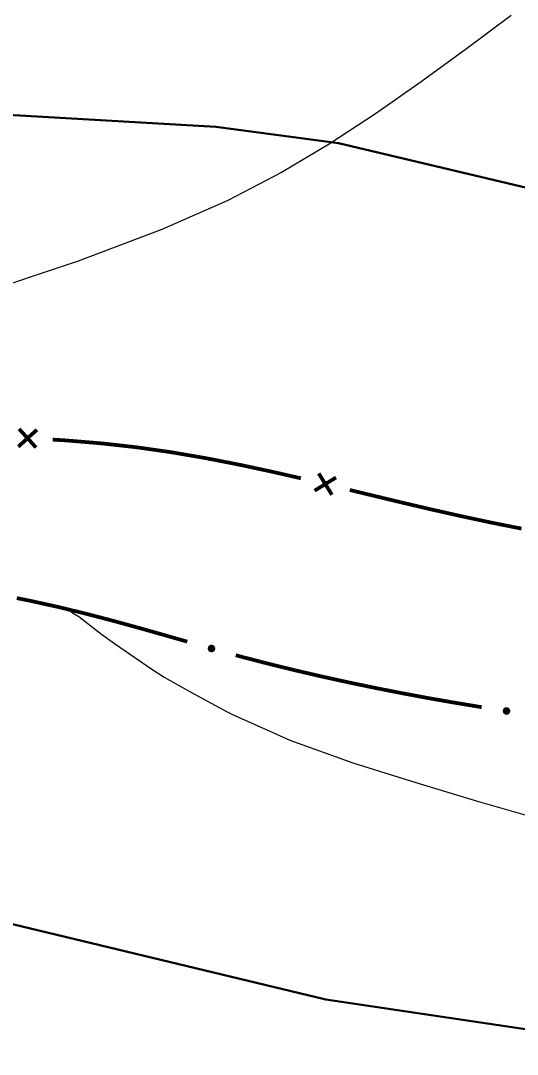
# Model space of a CAD drawing. Header units: inches. Extents: x 36473197 to 36486087, y 3899343 to 3911260.
# Drawn here: x 36483849.3 to 36483928.3, y 3903423.6 to 3903588 of the extents above; entities that cross this region are included whole.
import ezdxf

# ---------------------------------------------------------------- set-up
doc = ezdxf.new("R2010")
doc.units = ezdxf.units.IN
doc.header["$MEASUREMENT"] = 0
doc.layers.get('0').update_dxf_attribs({"lineweight": 0})
doc.layers.get('Defpoints').update_dxf_attribs({"lineweight": 0})
for name, color, linetype, lineweight, true_color in [('保护煤柱', 7, 'Continuous', 0, 0xff0042), ('断层上盘', 1, 'Continuous', 0, 0xff0000), ('断层下盘', 1, 'Continuous', 0, 0xff0000)]:
    doc.layers.add(name, color=color, linetype=linetype, lineweight=lineweight, true_color=true_color)
doc.layers.add('四盘区辅运巷', color=7, linetype='Continuous', lineweight=0)
doc.layers.add('等值线', color=7, linetype='Continuous', lineweight=0)
doc.styles.add('仿宋', font='simfang.ttf')
doc.linetypes.add('保护煤柱', pattern='A,0.0195,-0.001,[6,西北矿业高家堡煤矿2022年采掘接续图(2022.8.14).shx,S=1.015748031496063e-06,R=0,X=0,Y=0],0.0195', length=0.04)
doc.dimstyles.get("Standard").update_dxf_attribs({"dimtxt": 30, "dimasz": 20, "dimexe": 0.18, "dimexo": 0.0625, "dimgap": 0.09, "dimtad": 1, "dimdec": 0, "dimzin": 0, "dimdsep": 46, "dimtxsty": '仿宋', "dimcen": 0.09, "dimclrd": 150, "dimclre": 150, "dimadec": 0, "dimazin": 0, "dimtfac": 1, "dimtdec": 0, "dimtofl": 0, "dimtmove": 0, "dimatfit": 3, "dimfxl": 1, "dimtolj": 1, "dimtzin": 0, "dimlwd": 0, "dimarcsym": 0})

# ---------------------------------------------------------------- blocks, each defined once
blk = doc.blocks.new('lr_block_21_1')
at = {"color": 1, "true_color": 0xff0000, "const_width": 0.6}
for points in [[(125.9882549419999, 20.96335487207398), (126.3807015419006, 20.88598778611049), (126.7731481418014, 20.80862070107833), (127.1655947491527, 20.73125361511484), (127.5580413490534, 20.65388652915135), (127.9503934681416, 20.57606763625517), (128.3409563004971, 20.48969245096669), (128.7315191328526, 20.40331726614386), (129.1220819652081, 20.31694208132103), (129.5126448050141, 20.23056689603254), (129.9032076373696, 20.14419171120971), (130.2937704697251, 20.05781652638689), (130.6843333020806, 19.97144134156406), (131.0748961344361, 19.88506615627557), (131.4654589742422, 19.79869097145274), (131.8560218065977, 19.71231578662992), (132.2465846389532, 19.62594060134143), (132.6368633508682, 19.53834140812978), (133.0255382508039, 19.44383310247213), (133.4142131507397, 19.34932479681447), (133.8028880506754, 19.25481649162248)], [(153.1076301112771, 14.03487662784755), (152.7230553999543, 14.14488705201074), (152.3384806886315, 14.25489747617394), (151.9539059847593, 14.36490790033713), (151.5693312734365, 14.47491832450032), (151.1847565695643, 14.58492874773219), (150.8001818582416, 14.69493917189538), (150.4156071469188, 14.80494959605858), (150.0310324430466, 14.91496002022177), (149.64641726017, 15.02482832269743), (149.2615814954042, 15.13392203254625), (148.8767457455397, 15.24301574239507), (148.4919099807739, 15.35210945224389), (148.1070742160082, 15.46120316255838), (147.7222384661436, 15.5702968724072), (147.3374027013779, 15.67939058225602), (146.9525669366121, 15.78848429210484), (146.5677311867476, 15.89757800241932), (146.1828954219818, 16.00667171226814), (145.7980596572161, 16.11576542211697), (145.4128741770983, 16.22360693989322), (145.027201578021, 16.32970426650718), (144.6415289789438, 16.43580159218982), (144.2558563649654, 16.54189891880378), (143.8701837658882, 16.64799624541774), (143.484511166811, 16.75409357203171), (143.0988385528326, 16.86019089771435), (142.7131659537554, 16.96628822432831), (142.3274933546782, 17.07238555094227), (141.9418207406998, 17.17848287662491), (141.5561481416225, 17.28458020323887), (141.169807612896, 17.3881875355728), (140.7828124240041, 17.48935434827581), (140.3958172351122, 17.59052116191015), (140.0088220462203, 17.69168797554448), (139.6218268573284, 17.7928547882475), (139.2348316684365, 17.89402160188183), (138.8478364795446, 17.99518841458485), (138.4608412906528, 18.09635522821918), (138.0738461017609, 18.19752204092219), (137.686850912869, 18.29868885455653), (137.2998557239771, 18.39985566725954), (136.9122872799635, 18.4987500468269), (136.5236123800278, 18.59325835248455), (136.1349374651909, 18.68776665814221), (135.7462625652552, 18.78227496379986), (135.3575876653194, 18.87678326945752), (134.9689127653837, 18.97129157464951), (134.580237865448, 19.06579988030717), (134.1915629506111, 19.16030818596482), (133.8028880506754, 19.25481649162248)], [(156.6675714701414, 13.02651393599808), (156.6559839770198, 12.94873392628506), (156.6652743965387, 12.87128918431699), (156.6946058347821, 12.79857284016907), (156.7412167489529, 12.73552188649774), (156.8023455962539, 12.6870733150281), (156.8746869787574, 12.65623948629946), (156.9524669870734, 12.64465198945254), (157.0299117267132, 12.6539424136281), (157.1026280671358, 12.68327385187149), (157.1656790226698, 12.72988476511091), (157.2141275927424, 12.79101361194625), (157.244961425662, 12.86335499025881), (157.2565489187837, 12.94113499997184), (157.2472584992647, 13.0185797419399), (157.2179270610213, 13.09129608608782), (157.1713161468506, 13.15434703975916), (157.1101872995496, 13.20279561122879), (157.0378459170461, 13.23362943995744), (156.96006590873, 13.24521693680435), (156.8826211690903, 13.23592651262879), (156.8099048286676, 13.2065950743854), (156.7468538731337, 13.15998416114599), (156.698405303061, 13.09885531431064), (156.6675714701414, 13.02651393599808)], [(160.812693670392, 11.8829817562364), (161.1985621154308, 11.77759891096503), (161.5844305604696, 11.67221606615931), (161.9702990055084, 11.56683322135359), (162.3574508875608, 11.46627404540777), (162.7446681708097, 11.3659606417641), (163.1318854466081, 11.2656472385861), (163.519102729857, 11.16533383540809), (163.9063200056553, 11.06502043223009), (164.2935372814536, 10.96470702905208), (164.6807545647025, 10.86439362587407), (165.0679718405008, 10.76408022269607), (165.4551891237497, 10.66376681951806), (165.8424063995481, 10.56345341587439), (166.2298787459731, 10.46415210934356), (166.6183885112405, 10.36896721692756), (167.0068982765079, 10.2737823240459), (167.3954080417752, 10.1785974316299), (167.783917799592, 10.08341253874823), (168.1724275648594, 9.988227646332234), (168.5609373301268, 9.893042753450572), (168.9494470953941, 9.797857861034572), (169.3379568606615, 9.702672968618572), (169.7264666184783, 9.60748807573691), (170.1149763837457, 9.51230318332091), (170.5038967877626, 9.418840636499226), (170.8935600966215, 9.328494066372514), (171.2832234203815, 9.238147496245801), (171.6728867292404, 9.147800925653428), (172.0625500380993, 9.057454355526716), (172.4522133618593, 8.967107785400003), (172.8418766707182, 8.87676121527329), (173.2315399795771, 8.786414645146579), (173.6212032884359, 8.696068075019866), (174.010866612196, 8.605721504427493), (174.4005299210548, 8.51537493430078), (174.7906714007258, 8.42714732605964), (175.1813716590405, 8.341395883820951), (175.5720719099045, 8.255644441582263), (175.9627721682191, 8.169892999343574), (176.3534724190831, 8.084141557104886), (176.7441726773977, 7.998390114866197), (177.1348729357123, 7.912638672627509), (177.5255731865764, 7.82688723038882), (177.916273444891, 7.741135788150132), (178.3069737032056, 7.655384345911443), (178.6976739540696, 7.569632903672755), (179.0888874679804, 7.486284346785396), (179.4805264174938, 7.404927457217127), (179.8721653521061, 7.323570568114519), (180.2638042867184, 7.24221367854625)], [(199.9295666217804, 3.611983275506645), (199.5348772108555, 3.67694679973647), (199.1401877850294, 3.741910323966295), (198.7454983592033, 3.806873847264796), (198.3508089333773, 3.871837371494621), (197.9561195075512, 3.936800895724446), (197.5614300817251, 4.001764419022948), (197.1667406708002, 4.066727943252772), (196.7720512449741, 4.131691467482597), (196.3773618191481, 4.196654990781099), (195.982672393322, 4.261618515010923), (195.5884063839912, 4.329074999783188), (195.1944011598825, 4.39806690486148), (194.8003959357738, 4.467058810871094), (194.4063907116652, 4.536050716880709), (194.0123854875565, 4.605042622890323), (193.6183802634478, 4.674034528899938), (193.2243750393391, 4.74302643397823), (192.8303698152304, 4.812018339987844), (192.4363645911217, 4.881010245997459), (192.042359367013, 4.950002152007073), (191.6483541429043, 5.018994058016688), (191.2550528198481, 5.091888419818133), (190.8617730587721, 5.164902330841869), (190.4684933051467, 5.237916242796928), (190.0752135440707, 5.310930154751986), (189.6819337829947, 5.383944065775722), (189.2886540293694, 5.456957977730781), (188.8953742682934, 5.529971889685839), (188.5020945072174, 5.602985800709575), (188.1088147461414, 5.675999712664634), (187.715534992516, 5.749013624619693), (187.3224149346352, 5.822863364126533), (186.9299203902483, 5.899986848700792), (186.5374258458614, 5.977110334206372), (186.1449313014746, 6.054233818780631), (185.7524367570877, 6.131357303354889), (185.3599422127008, 6.20848078886047), (184.9674476608634, 6.285604273434728), (184.5749531164765, 6.362727758008987), (184.1824585720897, 6.439851243514568), (183.7899640277028, 6.516974728088826), (183.3974694833159, 6.594098212663084), (183.0052768439054, 6.672715452499688), (182.6136379092932, 6.754072341602296), (182.2219989597797, 6.835429231170565), (181.8303600251675, 6.916786120738834), (181.4387210905552, 6.998143010307103), (181.0470821559429, 7.079499899409711), (180.6554432213306, 7.160856788977981), (180.2638042867184, 7.24221367854625)], [(203.5866715610027, 3.050233731046319), (203.5847245529294, 2.971619424875826), (203.6034562215209, 2.895902025979012), (203.6414964497089, 2.827338617295027), (203.6954982578754, 2.770489649381489), (203.7621146515012, 2.729915572330356), (203.8376952856779, 2.708199977409095), (203.916309595108, 2.706252965610474), (203.9920269921422, 2.724984636064619), (204.0605904012918, 2.763024865183979), (204.1174393743277, 2.817026669159532), (204.1580134481192, 2.883643065579236), (204.1797290444374, 2.95922370441258), (204.1816760525107, 3.037838010583073), (204.1629443839192, 3.113555409479886), (204.1249041557312, 3.182118818163872), (204.0709023475647, 3.23896778607741), (204.004285953939, 3.279541863128543), (203.9287053197622, 3.301257458049804), (203.8500910103321, 3.303204469848424), (203.7743736132979, 3.28447279939428), (203.7058102041483, 3.246432570274919), (203.6489612311125, 3.192430766299367), (203.608387157321, 3.125814369879663), (203.5866715610027, 3.050233731046319)]]:
    blk.add_lwpolyline(points, dxfattribs=at)
blk = doc.blocks.new('lr_block_37')
at = {"color": 1, "true_color": 0xff0000, "const_width": 0.5940594059405941}
for points in [[(114.4120387583971, 18.51807768084109), (113.0579705834389, 19.98957058694214)], [(114.4125512465835, 18.52815732220188), (115.9088831469417, 19.85472538974136)], [(114.4120387583971, 18.51807768037543), (112.9405458495021, 17.16400950355455)], [(114.4125512465835, 18.52815732266754), (115.7391193136573, 17.03182542044669)], [(118.4053376317024, 18.28803874226287), (118.8046162575483, 18.26402688445523), (119.2038948982954, 18.2400150266476), (119.6031735390425, 18.21600316883996), (120.0024521797895, 18.191991310101), (120.4017308205366, 18.16797945229337), (120.800656594336, 18.13905009487644), (121.1992729604244, 18.10580863105133), (121.5978893190622, 18.07256716722623), (121.9965056851506, 18.03932570340112), (122.395122051239, 18.00608423911035), (122.7937384098768, 17.97284277528524), (123.1923547759652, 17.93960131146014), (123.590971134603, 17.90635984716937), (123.9895875006914, 17.87311838380992), (124.3882038593292, 17.83987691998482), (124.7868202254176, 17.80663545569405), (125.185436591506, 17.77339399186894), (125.5840529501438, 17.74015252804384), (125.9826693162322, 17.70691106375307), (126.3808176368475, 17.66886725928634), (126.778351187706, 17.62451548408717), (127.1758847385645, 17.58016370981932), (127.5734182745218, 17.53581193555146), (127.9709518253803, 17.49146016128361), (128.3684853762388, 17.44710838608444), (128.7660189121962, 17.40275661181659), (129.1635524630547, 17.35840483754873), (129.5610860139132, 17.31405306234956), (129.9586195498705, 17.26970128808171), (130.356153100729, 17.22534951381385), (130.7536866515875, 17.18099773861468), (131.1512201875448, 17.13664596434683), (131.5487537384033, 17.09229419007897), (131.9457098841667, 17.0434100497514), (132.3416657745838, 16.98667444847524), (132.7376216650009, 16.92993884626776), (133.1335775703192, 16.8732032449916), (133.5295334607363, 16.81646764371544), (133.9254893511534, 16.75973204243928), (134.3214452564716, 16.7029964402318), (134.7174011468887, 16.64626083895564), (135.113357052207, 16.58952523767948), (135.5093129426241, 16.53278963640332), (135.9052688330412, 16.47605403512716), (136.3012247383595, 16.41931843291968), (136.6971806287766, 16.36258283164352), (137.0931365191936, 16.30584723036736), (137.4884684085846, 16.2451518047601), (137.8826831579208, 16.17736737150699), (138.2768979072571, 16.1095829391852)], [(157.8738398253918, 12.13449952332303), (157.4839625060558, 12.22391811804846), (157.0940852016211, 12.31333671323955), (156.7042078971863, 12.40275530796498), (156.3143305927515, 12.49217390315607), (155.9244532883167, 12.5815924978815), (155.5345759689808, 12.67101109307259), (155.144698664546, 12.76042968779802), (154.7548213601112, 12.84984828298911), (154.3649440556765, 12.93926687771454), (153.9750667512417, 13.02868547243997), (153.585162833333, 13.11798435170203), (153.1941028237343, 13.20207988889888), (152.803042575717, 13.28617437928915), (152.4119823276997, 13.37026887014508), (152.0209220796824, 13.45436336053535), (151.629861831665, 13.53845785139129), (151.2388015836477, 13.6225523413159), (150.8477413356304, 13.70664683217183), (150.4566810950637, 13.7907413225621), (150.0656208470464, 13.87483581341803), (149.6745605990291, 13.9589303038083), (149.2835003510118, 14.04302479466423), (148.8924401029944, 14.1271192850545), (148.5013798549771, 14.21121377591044), (148.1097715571523, 14.29264058731496), (147.7172311022878, 14.36953004263341), (147.3246906399727, 14.44641949795187), (146.9321501851082, 14.52330895327032), (146.5396097227931, 14.60019840858877), (146.1470692679286, 14.67708786390722), (145.7545288056135, 14.75397731922567), (145.361988350749, 14.83086677454412), (144.9694478884339, 14.90775622986257), (144.5769074335694, 14.98464568518102), (144.1843669712543, 15.06153514049947), (143.7918265163898, 15.13842459581792), (143.3992860540748, 15.21531405113637), (143.0067455992103, 15.29220350645483), (142.6132601872087, 15.36395417526364), (142.2190454304218, 15.43173860851675), (141.8248306810856, 15.49952304176986), (141.4306159317493, 15.56730747502297), (141.0364011749625, 15.63509190734476), (140.6421864256263, 15.70287634059787), (140.2479716688395, 15.77066077385098), (139.8537569195032, 15.83844520710409), (139.459542170167, 15.90622963942587), (139.0653274133801, 15.97401407267898), (138.6711126640439, 16.04179850593209), (138.2768979072571, 16.1095829391852)], [(161.7665797173977, 11.21452950034291), (160.7194145098329, 12.9181248228997)], [(161.7665797173977, 11.21452950034291), (160.0629843920469, 10.16736429044977)], [(161.7665797248483, 11.21452950220555), (163.470175050199, 12.26169471209869)], [(161.7665797248483, 11.21452950220555), (162.8137449324131, 9.510934179648757)], [(165.6558024734259, 10.27970873983577), (166.0445222854614, 10.18538533011451), (166.433242097497, 10.09106192039326), (166.8219619169831, 9.996738510672003), (167.2106817290187, 9.902415100485086), (167.5994015410542, 9.808091690763831), (167.9881213605404, 9.713768281042576), (168.376841172576, 9.61944487132132), (168.7655609846115, 9.525121461134404), (169.1543323993683, 9.4310114197433), (169.5431940108538, 9.337274302262813), (169.9320556223392, 9.243537184782326), (170.3209172338247, 9.14980006730184), (170.7097788453102, 9.056062949821353), (171.0986404567957, 8.962325832340866), (171.4875020682812, 8.86858871486038), (171.8763636797667, 8.774851597379893), (172.2652252912521, 8.681114479899406), (172.6540869027376, 8.58737736241892), (173.0429485142231, 8.493640244472772), (173.4318101257086, 8.399903126992285), (173.8206717371941, 8.306166009511799), (174.2099879011512, 8.214341798331589), (174.5994504317641, 8.123133590910584), (174.9889129623771, 8.031925383489579), (175.37837549299, 7.940717176068574), (175.767838023603, 7.849508968647569), (176.1573005542159, 7.758300762157887), (176.5467630848289, 7.667092554736882), (176.9362256154418, 7.575884347315878), (177.3256881460547, 7.484676139894873), (177.7151506841183, 7.393467932473868), (178.1046132147312, 7.302259725984186), (178.4940757453442, 7.211051518563181), (178.8839406520128, 7.12159631261602), (179.2741928398609, 7.033828238025308), (179.6644450128078, 6.946060162968934), (180.0546972006559, 6.85829208791256), (180.444949388504, 6.770524012856185), (180.835201561451, 6.682755938265473), (181.225453749299, 6.594987863209099), (181.615705922246, 6.507219788152725), (182.0059581100941, 6.41945171309635), (182.396210283041, 6.331683638039976), (182.7864624708891, 6.243915562983602), (183.176714643836, 6.156147487927228), (183.5675036907196, 6.070826280396432), (183.9586534649134, 5.987149234395474), (184.3498032540083, 5.903472188394517), (184.7409530282021, 5.819795142393559), (185.132102817297, 5.736118096392602)], [(192.9696120768785, 4.133062870241702), (192.5764248371124, 4.206573345698416), (192.1836353093386, 4.282132816500962), (191.7914987951517, 4.361056570895016), (191.399362295866, 4.439980325289071), (191.0072257816792, 4.518904079683125), (190.6150892674923, 4.597827834077179), (190.2229527682066, 4.676751588471234), (189.8308162540197, 4.755675342865288), (189.438679754734, 4.834599097259343), (189.0465432405472, 4.913522850722075), (188.6544067412615, 4.992446605116129), (188.2622702270746, 5.071370359510183), (187.8701517134905, 5.150380811654031), (187.479001507163, 5.234055820852518), (187.0878517329693, 5.317732866853476), (186.6967019438744, 5.401409912854433), (186.3055521696806, 5.485086958855391), (185.9144023805857, 5.568764004856348), (185.5232526063919, 5.652441050391644), (185.132102817297, 5.736118096392602)]]:
    blk.add_lwpolyline(points, dxfattribs=at)
blk = doc.blocks.new('*D205')
at = {"layer": 'Defpoints', "color": 0, "transparency": 16777216}
for p in [(36485936.08642913, 3904772.871068165), (36482207.75390308, 3899448.442783011), (36482358.82826972, 3899342.655749205)]:
    blk.add_point(p, dxfattribs=at)
at = {"layer": '四盘区辅运巷', "color": 150, "lineweight": -2, "transparency": 16777216}
for p, q in [((36485936.13762555, 3904772.835218804), (36486087.30824145, 3904666.980788233)), ((36482207.80509949, 3899448.406933654), (36482358.97571541, 3899342.55250307))]:
    blk.add_line(p, q, dxfattribs=at)
at = {"layer": '四盘区辅运巷', "color": 150, "lineweight": 0, "transparency": 16777216}
blk.add_line((36486075.68900335, 3904650.701178098), (36482370.3000621, 3899359.038605465), dxfattribs=at)
at = {"layer": '四盘区辅运巷', "color": 150, "transparency": 16777216}
for points in [[(36486072.95852731, 3904652.613143496), (36486078.4194794, 3904648.789212702), (36486087.16079574, 3904667.084034363)], [(36482367.56958605, 3899360.950570863), (36482373.03053814, 3899357.126640068), (36482358.82826971, 3899342.6557492)]]:
    blk.add_solid(points, dxfattribs=at)
at = {"layer": '四盘区辅运巷', "color": 0, "transparency": 16777216, "insert": (36484210.4932432, 3902013.623688798), "char_height": 30, "attachment_point": 5, "rotation": 54.999077898671096, "style": '仿宋'}
blk.add_mtext('\\A1;650', dxfattribs=at)

msp = doc.modelspace()

# ---------------------------------------------------------------- linework, layer by layer
at = {"layer": '保护煤柱', "color": 1, "linetype": '保护煤柱', "lineweight": 30, "ltscale": 3750, "true_color": 0xff0000, "flags": 128}
for points in [[(36483767.57139701, 3903569.259478904), (36483821.13031401, 3903573.371747098), (36483840.9100085, 3903573.440157025), (36483880.37905347, 3903571.153999853), (36483899.90296081, 3903568.516347565), (36483959.78388835, 3903554.3113951), (36483971.21019892, 3903552.747741048), (36483975.00810164, 3903552.504082263), (36483978.79075695, 3903552.476989603), (36483982.20311397, 3903552.730439151), (36483992.37127788, 3903554.430867805), (36484052.04207151, 3903571.488216171), (36484135.11984585, 3903586.892866543), (36484149.36795907, 3903590.84736246), (36484188.11823661, 3903607.943073147), (36484201.46711393, 3903612.186680277), (36484215.09146901, 3903615.541166778), (36484246.27154966, 3903620.578058957), (36484262.00869474, 3903621.93328363), (36484277.77574151, 3903622.379451049), (36484306.31024971, 3903620.276741697), (36484328.83095544, 3903616.599267237)], [(36483145.42671668, 3903275.617089523), (36483162.71846947, 3903281.942703243), (36483205.92173128, 3903293.686820505), (36483281.59505642, 3903318.31870532), (36483289.38170535, 3903320.150732394), (36483294.66194051, 3903320.995191354), (36483311.37667217, 3903321.733574354), (36483361.4861183, 3903321.174658962), (36483366.43713579, 3903321.301419708), (36483371.35709997, 3903321.687358475), (36483376.20491097, 3903322.50817847), (36483408.90454499, 3903331.738715379), (36483422.43004085, 3903337.05134786), (36483429.81301972, 3903340.525026912), (36483448.24538851, 3903350.959771102), (36483465.88616146, 3903362.72329248), (36483514.31683715, 3903400.505624922), (36483524.66158994, 3903407.257781647), (36483558.18169118, 3903425.332387629), (36483572.57177011, 3903431.900005518), (36483575.11320959, 3903432.790402966), (36483577.85474847, 3903433.488578121), (36483586.27967916, 3903434.830680458), (36483665.88171032, 3903441.090492765), (36483693.7040206, 3903445.32154951), (36483772.68214176, 3903451.264022813), (36483787.07845993, 3903451.486674641), (36483812.27642043, 3903450.621413057), (36483830.13658103, 3903448.591148163), (36483897.86510124, 3903432.287041585), (36483936.73116673, 3903426.545141669), (36483968.46716252, 3903424.795810491), (36484003.21559068, 3903426.388435937), (36484053.92021693, 3903434.185466652), (36484070.54009627, 3903438.128546196), (36484084.33666606, 3903442.485460884)]]:
    msp.add_lwpolyline(points, dxfattribs=at)
at = {"layer": '等值线', "linetype": 'Continuous', "lineweight": 0, "flags": 128}
msp.add_lwpolyline([(36483927.35149514, 3903588.858947941), (36483920.24579949, 3903583.52232042), (36483913.05760187, 3903578.278906031), (36483905.78791776, 3903573.208710955), (36483898.43776266, 3903568.391741372), (36483890.85583597, 3903563.853295465), (36483882.28157295, 3903559.399839364), (36483871.80209275, 3903554.783131184), (36483858.5045146, 3903549.754929044), (36483841.47595765, 3903544.066991069), (36483819.80354109, 3903537.471075376), (36483792.57438412, 3903529.718940087), (36483758.87560592, 3903520.562343319)], dxfattribs=at)
msp.add_lwpolyline([(36483927.35149514, 3903588.858947941), (36483920.24579949, 3903583.52232042), (36483913.05760187, 3903578.278906031), (36483905.78791776, 3903573.208710955), (36483898.43776266, 3903568.391741372), (36483890.85583597, 3903563.853295465), (36483882.28157295, 3903559.399839364), (36483871.80209275, 3903554.783131184), (36483858.5045146, 3903549.754929044), (36483841.47595765, 3903544.066991069), (36483819.80354109, 3903537.471075376), (36483792.57438412, 3903529.718940087), (36483758.87560592, 3903520.562343319)], dxfattribs=at)
at = {"layer": '等值线', "linetype": 'Continuous', "lineweight": 0, "elevation": 20, "flags": 128}
msp.add_lwpolyline([(36483856.83258638, 3903494.43849366), (36483857.58448804, 3903493.800356284), (36483858.57606129, 3903493.219476799), (36483862.17606128, 3903490.440476798), (36483864.27606128, 3903488.920476801), (36483870.22606128, 3903484.866476795), (36483872.17606128, 3903483.589476796), (36483876.51606128, 3903481.155476799), (36483882.17606128, 3903478.067476798), (36483883.01606129, 3903477.663476794), (36483889.92606129, 3903474.569476798), (36483892.17606129, 3903473.578476798), (36483902.17606129, 3903469.977476798), (36483912.18606128, 3903466.8284768), (36483922.17606129, 3903463.807476794), (36483932.17606128, 3903460.962476796)], dxfattribs=at)

# ---------------------------------------------------------------- block references
at = {"layer": '断层上盘', "color": 1, "true_color": 0xff0000}
msp.add_blockref('lr_block_21_1', (36483722.73982294, 3903475.196291136, -0.2018592028274706), dxfattribs=at)
at = {"layer": '断层下盘', "color": 1, "true_color": 0xff0000}
msp.add_blockref('lr_block_37', (36483736.0323767, 3903503.086072284, -0.2018472969906135), dxfattribs=at)

# ---------------------------------------------------------------- dimensions: what is measured, and where the dimension line sits
at = {"layer": '四盘区辅运巷'}
dim = msp.add_linear_dim(base=(36482358.82826972, 3899342.655749205), p1=(36485936.08642911, 3904772.871068168), p2=(36482207.75390306, 3899448.442783017), angle=54.99907789867108, text='650', dimstyle='Standard', dxfattribs=at)
dim.commit()
dim.dimension.update_dxf_attribs({"geometry": '*D205', "text_midpoint": (36484222.99453273, 3902004.869891783), "dimtype": 160})

doc.saveas('drawing.dxf')
